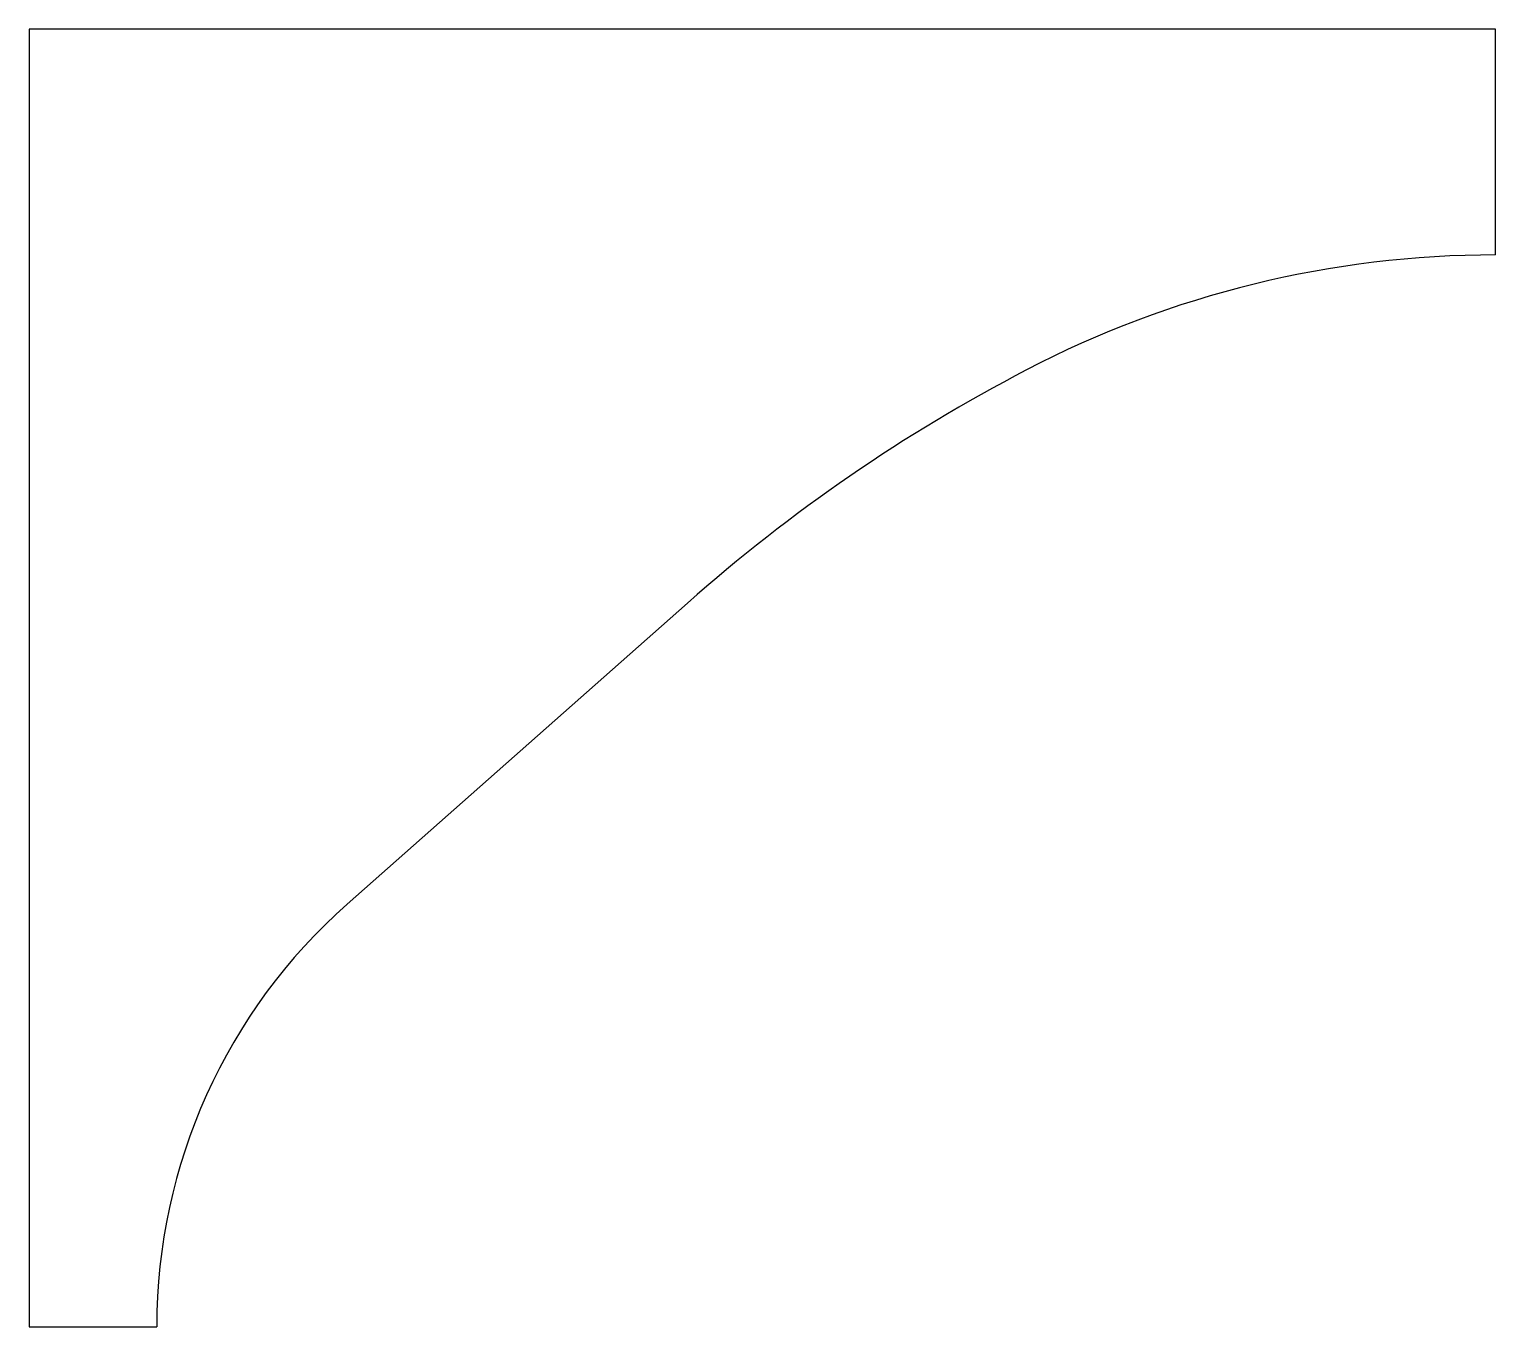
# Model space of a CAD drawing. Extents: x -2.51 to 2.61, y 21.76 to 26.29.
import ezdxf

# ---------------------------------------------------------------- set-up
doc = ezdxf.new("R2010")
doc.units = 0
doc.header["$LTSCALE"] = 1.21
doc.layers.get('0').update_dxf_attribs({"linetype": 'CONTINUOUS'})

msp = doc.modelspace()

# ---------------------------------------------------------------- linework, layer by layer
at = {"color": 3}
for p, q in [((-2.5114, 26.292), (-2.5114, 21.7644)), ((2.6067, 26.292), (-2.5114, 26.292)), ((2.6067, 25.5046), (2.6067, 26.292)), ((-1.4023, 23.2388), (-0.2143, 24.2898)), ((-2.5114, 21.7644), (-2.0665, 21.7644))]:
    msp.add_line(p, q, dxfattribs=at)
for centre, radius, start, end in [((2.6067, 21.9613), 3.5433, 90, 117.5297), ((3.6986, 19.8666), 5.9055, 117.52972, 131.49647), ((-0.098, 21.7644), 1.9685, 131.4965, 180)]:
    msp.add_arc(centre, radius, start, end, dxfattribs=at)

doc.saveas('drawing.dxf')
